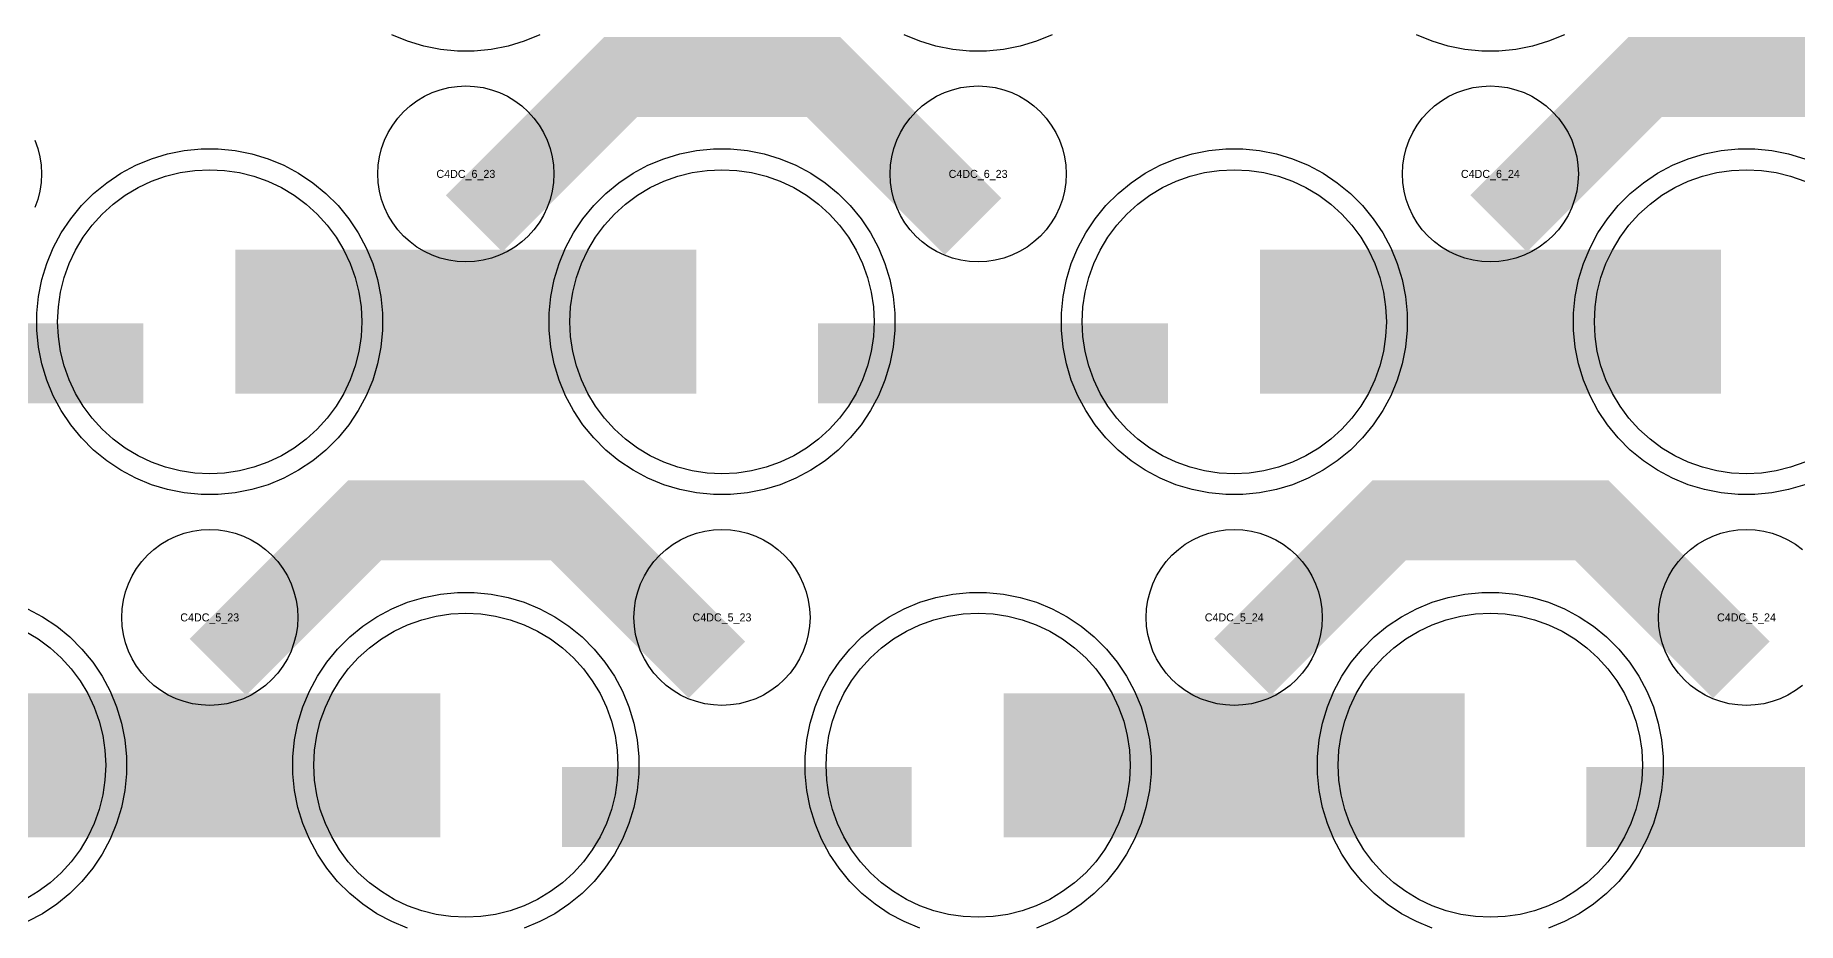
# Model space of a CAD drawing. Extents: x -11880 to 11880, y -14992 to 14992.
# Drawn here: x -4694 to -4144, y -14196 to -13919 of the extents above; entities that cross this region are included whole.
import ezdxf
from ezdxf.enums import TextEntityAlignment as Align

# ---------------------------------------------------------------- set-up
doc = ezdxf.new("R2010")
doc.units = 0
doc.header["$MEASUREMENT"] = 0
for name, color, linetype in [('GDS_775_DT_237', 138, 'CONTINUOUS'), ('RDL1_FS', 34, 'CONTINUOUS'), ('RDL_BS', 160, 'CONTINUOUS')]:
    doc.layers.add(name, color=color, linetype=linetype)

msp = doc.modelspace()

# ---------------------------------------------------------------- linework, layer by layer
at = {"layer": 'RDL1_FS', "color": 241, "true_color": 0xf7abae}
for points in [[(-4640, -14055.689), (-4644.657, -14055.46), (-4649.268, -14054.776), (-4653.791, -14053.644), (-4658.181, -14052.072), (-4662.395, -14050.08), (-4666.395, -14047.682), (-4670.14, -14044.904), (-4673.594, -14041.774), (-4676.724, -14038.32), (-4679.502, -14034.575), (-4681.9, -14030.575), (-4683.892, -14026.361), (-4685.464, -14021.971), (-4686.596, -14017.448), (-4687.28, -14012.837), (-4687.509, -14008.18), (-4687.28, -14003.523), (-4686.596, -13998.912), (-4685.464, -13994.389), (-4683.892, -13989.999), (-4681.9, -13985.785), (-4679.502, -13981.785), (-4676.724, -13978.04), (-4673.594, -13974.586), (-4670.14, -13971.456), (-4666.395, -13968.678), (-4662.395, -13966.28), (-4658.181, -13964.288), (-4653.791, -13962.716), (-4649.268, -13961.584), (-4644.657, -13960.9), (-4640, -13960.671), (-4635.343, -13960.9), (-4630.732, -13961.584), (-4626.209, -13962.716), (-4621.819, -13964.288), (-4617.605, -13966.28), (-4613.605, -13968.678), (-4609.86, -13971.456), (-4606.406, -13974.586), (-4603.276, -13978.04), (-4600.498, -13981.785), (-4598.1, -13985.785), (-4596.108, -13989.999), (-4594.536, -13994.389), (-4593.404, -13998.912), (-4592.72, -14003.523), (-4592.491, -14008.18), (-4592.72, -14012.837), (-4593.404, -14017.448), (-4594.536, -14021.971), (-4596.108, -14026.361), (-4598.1, -14030.575), (-4600.498, -14034.575), (-4603.276, -14038.32), (-4606.406, -14041.774), (-4609.86, -14044.904), (-4613.605, -14047.682), (-4617.605, -14050.08), (-4621.819, -14052.072), (-4626.209, -14053.644), (-4630.732, -14054.776), (-4635.343, -14055.46)], [(-4480, -14055.689), (-4484.657, -14055.46), (-4489.268, -14054.776), (-4493.791, -14053.644), (-4498.181, -14052.072), (-4502.395, -14050.08), (-4506.395, -14047.682), (-4510.14, -14044.904), (-4513.594, -14041.774), (-4516.724, -14038.32), (-4519.502, -14034.575), (-4521.9, -14030.575), (-4523.892, -14026.361), (-4525.464, -14021.971), (-4526.596, -14017.448), (-4527.28, -14012.837), (-4527.509, -14008.18), (-4527.28, -14003.523), (-4526.596, -13998.912), (-4525.464, -13994.389), (-4523.892, -13989.999), (-4521.9, -13985.785), (-4519.502, -13981.785), (-4516.724, -13978.04), (-4513.594, -13974.586), (-4510.14, -13971.456), (-4506.395, -13968.678), (-4502.395, -13966.28), (-4498.181, -13964.288), (-4493.791, -13962.716), (-4489.268, -13961.584), (-4484.657, -13960.9), (-4480, -13960.671), (-4475.343, -13960.9), (-4470.732, -13961.584), (-4466.209, -13962.716), (-4461.819, -13964.288), (-4457.605, -13966.28), (-4453.605, -13968.678), (-4449.86, -13971.456), (-4446.406, -13974.586), (-4443.276, -13978.04), (-4440.498, -13981.785), (-4438.1, -13985.785), (-4436.108, -13989.999), (-4434.536, -13994.389), (-4433.404, -13998.912), (-4432.72, -14003.523), (-4432.491, -14008.18), (-4432.72, -14012.837), (-4433.404, -14017.448), (-4434.536, -14021.971), (-4436.108, -14026.361), (-4438.1, -14030.575), (-4440.498, -14034.575), (-4443.276, -14038.32), (-4446.406, -14041.774), (-4449.86, -14044.904), (-4453.605, -14047.682), (-4457.605, -14050.08), (-4461.819, -14052.072), (-4466.209, -14053.644), (-4470.732, -14054.776), (-4475.343, -14055.46)], [(-4320, -14055.689), (-4324.657, -14055.46), (-4329.268, -14054.776), (-4333.791, -14053.644), (-4338.181, -14052.072), (-4342.395, -14050.08), (-4346.395, -14047.682), (-4350.14, -14044.904), (-4353.594, -14041.774), (-4356.724, -14038.32), (-4359.502, -14034.575), (-4361.9, -14030.575), (-4363.892, -14026.361), (-4365.464, -14021.971), (-4366.596, -14017.448), (-4367.28, -14012.837), (-4367.509, -14008.18), (-4367.28, -14003.523), (-4366.596, -13998.912), (-4365.464, -13994.389), (-4363.892, -13989.999), (-4361.9, -13985.785), (-4359.502, -13981.785), (-4356.724, -13978.04), (-4353.594, -13974.586), (-4350.14, -13971.456), (-4346.395, -13968.678), (-4342.395, -13966.28), (-4338.181, -13964.288), (-4333.791, -13962.716), (-4329.268, -13961.584), (-4324.657, -13960.9), (-4320, -13960.671), (-4315.343, -13960.9), (-4310.732, -13961.584), (-4306.209, -13962.716), (-4301.819, -13964.288), (-4297.605, -13966.28), (-4293.605, -13968.678), (-4289.86, -13971.456), (-4286.406, -13974.586), (-4283.276, -13978.04), (-4280.498, -13981.785), (-4278.1, -13985.785), (-4276.108, -13989.999), (-4274.536, -13994.389), (-4273.404, -13998.912), (-4272.72, -14003.523), (-4272.491, -14008.18), (-4272.72, -14012.837), (-4273.404, -14017.448), (-4274.536, -14021.971), (-4276.108, -14026.361), (-4278.1, -14030.575), (-4280.498, -14034.575), (-4283.276, -14038.32), (-4286.406, -14041.774), (-4289.86, -14044.904), (-4293.605, -14047.682), (-4297.605, -14050.08), (-4301.819, -14052.072), (-4306.209, -14053.644), (-4310.732, -14054.776), (-4315.343, -14055.46)], [(-4560, -14194.254), (-4564.657, -14194.025), (-4569.268, -14193.341), (-4573.791, -14192.209), (-4578.181, -14190.637), (-4582.395, -14188.645), (-4586.395, -14186.247), (-4590.14, -14183.469), (-4593.594, -14180.339), (-4596.724, -14176.885), (-4599.502, -14173.14), (-4601.9, -14169.14), (-4603.892, -14164.926), (-4605.464, -14160.536), (-4606.596, -14156.013), (-4607.28, -14151.402), (-4607.509, -14146.745), (-4607.28, -14142.088), (-4606.596, -14137.477), (-4605.464, -14132.954), (-4603.892, -14128.564), (-4601.9, -14124.35), (-4599.502, -14120.35), (-4596.724, -14116.605), (-4593.594, -14113.151), (-4590.14, -14110.021), (-4586.395, -14107.243), (-4582.395, -14104.845), (-4578.181, -14102.853), (-4573.791, -14101.281), (-4569.268, -14100.149), (-4564.657, -14099.465), (-4560, -14099.236), (-4555.343, -14099.465), (-4550.732, -14100.149), (-4546.209, -14101.281), (-4541.819, -14102.853), (-4537.605, -14104.845), (-4533.605, -14107.243), (-4529.86, -14110.021), (-4526.406, -14113.151), (-4523.276, -14116.605), (-4520.498, -14120.35), (-4518.1, -14124.35), (-4516.108, -14128.564), (-4514.536, -14132.954), (-4513.404, -14137.477), (-4512.72, -14142.088), (-4512.491, -14146.745), (-4512.72, -14151.402), (-4513.404, -14156.013), (-4514.536, -14160.536), (-4516.108, -14164.926), (-4518.1, -14169.14), (-4520.498, -14173.14), (-4523.276, -14176.885), (-4526.406, -14180.339), (-4529.86, -14183.469), (-4533.605, -14186.247), (-4537.605, -14188.645), (-4541.819, -14190.637), (-4546.209, -14192.209), (-4550.732, -14193.341), (-4555.343, -14194.025)], [(-4400, -14194.254), (-4404.657, -14194.025), (-4409.268, -14193.341), (-4413.791, -14192.209), (-4418.181, -14190.637), (-4422.395, -14188.645), (-4426.395, -14186.247), (-4430.14, -14183.469), (-4433.594, -14180.339), (-4436.724, -14176.885), (-4439.502, -14173.14), (-4441.9, -14169.14), (-4443.892, -14164.926), (-4445.464, -14160.536), (-4446.596, -14156.013), (-4447.28, -14151.402), (-4447.509, -14146.745), (-4447.28, -14142.088), (-4446.596, -14137.477), (-4445.464, -14132.954), (-4443.892, -14128.564), (-4441.9, -14124.35), (-4439.502, -14120.35), (-4436.724, -14116.605), (-4433.594, -14113.151), (-4430.14, -14110.021), (-4426.395, -14107.243), (-4422.395, -14104.845), (-4418.181, -14102.853), (-4413.791, -14101.281), (-4409.268, -14100.149), (-4404.657, -14099.465), (-4400, -14099.236), (-4395.343, -14099.465), (-4390.732, -14100.149), (-4386.209, -14101.281), (-4381.819, -14102.853), (-4377.605, -14104.845), (-4373.605, -14107.243), (-4369.86, -14110.021), (-4366.406, -14113.151), (-4363.276, -14116.605), (-4360.498, -14120.35), (-4358.1, -14124.35), (-4356.108, -14128.564), (-4354.536, -14132.954), (-4353.404, -14137.477), (-4352.72, -14142.088), (-4352.491, -14146.745), (-4352.72, -14151.402), (-4353.404, -14156.013), (-4354.536, -14160.536), (-4356.108, -14164.926), (-4358.1, -14169.14), (-4360.498, -14173.14), (-4363.276, -14176.885), (-4366.406, -14180.339), (-4369.86, -14183.469), (-4373.605, -14186.247), (-4377.605, -14188.645), (-4381.819, -14190.637), (-4386.209, -14192.209), (-4390.732, -14193.341), (-4395.343, -14194.025)], [(-4240, -14194.254), (-4244.657, -14194.025), (-4249.268, -14193.341), (-4253.791, -14192.209), (-4258.181, -14190.637), (-4262.395, -14188.645), (-4266.395, -14186.247), (-4270.14, -14183.469), (-4273.594, -14180.339), (-4276.724, -14176.885), (-4279.502, -14173.14), (-4281.9, -14169.14), (-4283.892, -14164.926), (-4285.464, -14160.536), (-4286.596, -14156.013), (-4287.28, -14151.402), (-4287.509, -14146.745), (-4287.28, -14142.088), (-4286.596, -14137.477), (-4285.464, -14132.954), (-4283.892, -14128.564), (-4281.9, -14124.35), (-4279.502, -14120.35), (-4276.724, -14116.605), (-4273.594, -14113.151), (-4270.14, -14110.021), (-4266.395, -14107.243), (-4262.395, -14104.845), (-4258.181, -14102.853), (-4253.791, -14101.281), (-4249.268, -14100.149), (-4244.657, -14099.465), (-4240, -14099.236), (-4235.343, -14099.465), (-4230.732, -14100.149), (-4226.209, -14101.281), (-4221.819, -14102.853), (-4217.605, -14104.845), (-4213.605, -14107.243), (-4209.86, -14110.021), (-4206.406, -14113.151), (-4203.276, -14116.605), (-4200.498, -14120.35), (-4198.1, -14124.35), (-4196.108, -14128.564), (-4194.536, -14132.954), (-4193.404, -14137.477), (-4192.72, -14142.088), (-4192.491, -14146.745), (-4192.72, -14151.402), (-4193.404, -14156.013), (-4194.536, -14160.536), (-4196.108, -14164.926), (-4198.1, -14169.14), (-4200.498, -14173.14), (-4203.276, -14176.885), (-4206.406, -14180.339), (-4209.86, -14183.469), (-4213.605, -14186.247), (-4217.605, -14188.645), (-4221.819, -14190.637), (-4226.209, -14192.209), (-4230.732, -14193.341), (-4235.343, -14194.025)]]:
    msp.add_lwpolyline(points, close=True, dxfattribs=at)
for points in [[(-4141.819, -14052.072), (-4146.209, -14053.644), (-4150.732, -14054.776), (-4155.343, -14055.46), (-4160, -14055.689), (-4164.657, -14055.46), (-4169.268, -14054.776), (-4173.791, -14053.644), (-4178.181, -14052.072), (-4182.395, -14050.08), (-4186.395, -14047.682), (-4190.14, -14044.904), (-4193.594, -14041.774), (-4196.724, -14038.32), (-4199.502, -14034.575), (-4201.9, -14030.575), (-4203.892, -14026.361), (-4205.464, -14021.971), (-4206.596, -14017.448), (-4207.28, -14012.837), (-4207.509, -14008.18), (-4207.28, -14003.523), (-4206.596, -13998.912), (-4205.464, -13994.389), (-4203.892, -13989.999), (-4201.9, -13985.785), (-4199.502, -13981.785), (-4196.724, -13978.04), (-4193.594, -13974.586), (-4190.14, -13971.456), (-4186.395, -13968.678), (-4182.395, -13966.28), (-4178.181, -13964.288), (-4173.791, -13962.716), (-4169.268, -13961.584), (-4164.657, -13960.9), (-4160, -13960.671), (-4155.343, -13960.9), (-4150.732, -13961.584), (-4146.209, -13962.716), (-4141.819, -13964.288)], [(-4697.605, -14104.845), (-4693.605, -14107.243), (-4689.86, -14110.021), (-4686.406, -14113.151), (-4683.276, -14116.605), (-4680.498, -14120.35), (-4678.1, -14124.35), (-4676.108, -14128.564), (-4674.536, -14132.954), (-4673.404, -14137.477), (-4672.72, -14142.088), (-4672.491, -14146.745), (-4672.72, -14151.402), (-4673.404, -14156.013), (-4674.536, -14160.536), (-4676.108, -14164.926), (-4678.1, -14169.14), (-4680.498, -14173.14), (-4683.276, -14176.885), (-4686.406, -14180.339), (-4689.86, -14183.469), (-4693.605, -14186.247), (-4697.605, -14188.645)]]:
    msp.add_lwpolyline(points, dxfattribs=at)
for points in [[(-4631.998, -14008.18, 45, 45, 0), (-4559.998, -14008.18, 45, 45, 0)], [(-4559.998, -14008.18, 45, 45, 0), (-4487.998, -14008.18, 45, 45, 0)], [(-4311.998, -14008.18, 45, 45, 0), (-4239.998, -14008.18, 45, 45, 0)], [(-4239.998, -14008.18, 45, 45, 0), (-4167.998, -14008.18, 45, 45, 0)], [(-4711.998, -14146.745, 45, 45, 0), (-4639.998, -14146.745, 45, 45, 0)], [(-4639.998, -14146.745, 45, 45, 0), (-4567.998, -14146.745, 45, 45, 0)], [(-4391.998, -14146.745, 45, 45, 0), (-4319.998, -14146.745, 45, 45, 0)], [(-4319.998, -14146.745, 45, 45, 0), (-4247.998, -14146.745, 45, 45, 0)]]:
    msp.add_lwpolyline(points, format="xyseb", dxfattribs=at)
at = {"layer": 'RDL_BS', "color": 241, "true_color": 0xf7abae}
for points in [[(-4536.885, -13918.49), (-4541.795, -13920.521), (-4546.835, -13922.052), (-4552.062, -13923.098), (-4557.356, -13923.615), (-4562.644, -13923.615), (-4567.938, -13923.098), (-4573.165, -13922.052), (-4578.205, -13920.521), (-4583.115, -13918.49)], [(-4376.885, -13918.49), (-4381.795, -13920.521), (-4386.835, -13922.052), (-4392.062, -13923.098), (-4397.356, -13923.615), (-4402.644, -13923.615), (-4407.938, -13923.098), (-4413.165, -13922.052), (-4418.205, -13920.521), (-4423.115, -13918.49)], [(-4216.885, -13918.49), (-4221.795, -13920.521), (-4226.835, -13922.052), (-4232.062, -13923.098), (-4237.356, -13923.615), (-4242.644, -13923.615), (-4247.938, -13923.098), (-4253.165, -13922.052), (-4258.205, -13920.521), (-4263.115, -13918.49)], [(-4141.795, -14059.086), (-4146.835, -14060.617), (-4152.062, -14061.663), (-4157.356, -14062.18), (-4162.644, -14062.18), (-4167.938, -14061.663), (-4173.165, -14060.617), (-4178.205, -14059.086), (-4183.115, -14057.055), (-4187.777, -14054.563), (-4192.191, -14051.616), (-4196.292, -14048.254), (-4200.074, -14044.472), (-4203.436, -14040.371), (-4206.383, -14035.957), (-4208.875, -14031.295), (-4210.906, -14026.385), (-4212.437, -14021.345), (-4213.483, -14016.118), (-4214, -14010.824), (-4214, -14005.536), (-4213.483, -14000.242), (-4212.437, -13995.015), (-4210.906, -13989.975), (-4208.875, -13985.065), (-4206.383, -13980.403), (-4203.436, -13975.989), (-4200.074, -13971.888), (-4196.292, -13968.106), (-4192.191, -13964.744), (-4187.777, -13961.797), (-4183.115, -13959.305), (-4178.205, -13957.274), (-4173.165, -13955.743), (-4167.938, -13954.697), (-4162.644, -13954.18), (-4157.356, -13954.18), (-4152.062, -13954.697), (-4146.835, -13955.743), (-4141.795, -13957.274)], [(-4578.205, -14197.651), (-4583.115, -14195.62), (-4587.777, -14193.128), (-4592.191, -14190.181), (-4596.292, -14186.819), (-4600.074, -14183.037), (-4603.436, -14178.936), (-4606.383, -14174.522), (-4608.875, -14169.86), (-4610.906, -14164.95), (-4612.437, -14159.91), (-4613.483, -14154.683), (-4614, -14149.389), (-4614, -14144.101), (-4613.483, -14138.807), (-4612.437, -14133.58), (-4610.906, -14128.54), (-4608.875, -14123.63), (-4606.383, -14118.968), (-4603.436, -14114.554), (-4600.074, -14110.453), (-4596.292, -14106.671), (-4592.191, -14103.309), (-4587.777, -14100.362), (-4583.115, -14097.87), (-4578.205, -14095.839), (-4573.165, -14094.308), (-4567.938, -14093.262), (-4562.644, -14092.745), (-4557.356, -14092.745), (-4552.062, -14093.262), (-4546.835, -14094.308), (-4541.795, -14095.839), (-4536.885, -14097.87), (-4532.223, -14100.362), (-4527.809, -14103.309), (-4523.708, -14106.671), (-4519.926, -14110.453), (-4516.564, -14114.554), (-4513.617, -14118.968), (-4511.125, -14123.63), (-4509.094, -14128.54), (-4507.563, -14133.58), (-4506.517, -14138.807), (-4506, -14144.101), (-4506, -14149.389), (-4506.517, -14154.683), (-4507.563, -14159.91), (-4509.094, -14164.95), (-4511.125, -14169.86), (-4513.617, -14174.522), (-4516.564, -14178.936), (-4519.926, -14183.037), (-4523.708, -14186.819), (-4527.809, -14190.181), (-4532.223, -14193.128), (-4536.885, -14195.62), (-4541.795, -14197.651)], [(-4418.205, -14197.651), (-4423.115, -14195.62), (-4427.777, -14193.128), (-4432.191, -14190.181), (-4436.292, -14186.819), (-4440.074, -14183.037), (-4443.436, -14178.936), (-4446.383, -14174.522), (-4448.875, -14169.86), (-4450.906, -14164.95), (-4452.437, -14159.91), (-4453.483, -14154.683), (-4454, -14149.389), (-4454, -14144.101), (-4453.483, -14138.807), (-4452.437, -14133.58), (-4450.906, -14128.54), (-4448.875, -14123.63), (-4446.383, -14118.968), (-4443.436, -14114.554), (-4440.074, -14110.453), (-4436.292, -14106.671), (-4432.191, -14103.309), (-4427.777, -14100.362), (-4423.115, -14097.87), (-4418.205, -14095.839), (-4413.165, -14094.308), (-4407.938, -14093.262), (-4402.644, -14092.745), (-4397.356, -14092.745), (-4392.062, -14093.262), (-4386.835, -14094.308), (-4381.795, -14095.839), (-4376.885, -14097.87), (-4372.223, -14100.362), (-4367.809, -14103.309), (-4363.708, -14106.671), (-4359.926, -14110.453), (-4356.564, -14114.554), (-4353.617, -14118.968), (-4351.125, -14123.63), (-4349.094, -14128.54), (-4347.563, -14133.58), (-4346.517, -14138.807), (-4346, -14144.101), (-4346, -14149.389), (-4346.517, -14154.683), (-4347.563, -14159.91), (-4349.094, -14164.95), (-4351.125, -14169.86), (-4353.617, -14174.522), (-4356.564, -14178.936), (-4359.926, -14183.037), (-4363.708, -14186.819), (-4367.809, -14190.181), (-4372.223, -14193.128), (-4376.885, -14195.62), (-4381.795, -14197.651)], [(-4258.205, -14197.651), (-4263.115, -14195.62), (-4267.777, -14193.128), (-4272.191, -14190.181), (-4276.292, -14186.819), (-4280.074, -14183.037), (-4283.436, -14178.936), (-4286.383, -14174.522), (-4288.875, -14169.86), (-4290.906, -14164.95), (-4292.437, -14159.91), (-4293.483, -14154.683), (-4294, -14149.389), (-4294, -14144.101), (-4293.483, -14138.807), (-4292.437, -14133.58), (-4290.906, -14128.54), (-4288.875, -14123.63), (-4286.383, -14118.968), (-4283.436, -14114.554), (-4280.074, -14110.453), (-4276.292, -14106.671), (-4272.191, -14103.309), (-4267.777, -14100.362), (-4263.115, -14097.87), (-4258.205, -14095.839), (-4253.165, -14094.308), (-4247.938, -14093.262), (-4242.644, -14092.745), (-4237.356, -14092.745), (-4232.062, -14093.262), (-4226.835, -14094.308), (-4221.795, -14095.839), (-4216.885, -14097.87), (-4212.223, -14100.362), (-4207.809, -14103.309), (-4203.708, -14106.671), (-4199.926, -14110.453), (-4196.564, -14114.554), (-4193.617, -14118.968), (-4191.125, -14123.63), (-4189.094, -14128.54), (-4187.563, -14133.58), (-4186.517, -14138.807), (-4186, -14144.101), (-4186, -14149.389), (-4186.517, -14154.683), (-4187.563, -14159.91), (-4189.094, -14164.95), (-4191.125, -14169.86), (-4193.617, -14174.522), (-4196.564, -14178.936), (-4199.926, -14183.037), (-4203.708, -14186.819), (-4207.809, -14190.181), (-4212.223, -14193.128), (-4216.885, -14195.62), (-4221.795, -14197.651)], [(-4696.885, -14097.87), (-4692.223, -14100.362), (-4687.809, -14103.309), (-4683.708, -14106.671), (-4679.926, -14110.453), (-4676.564, -14114.554), (-4673.617, -14118.968), (-4671.125, -14123.63), (-4669.094, -14128.54), (-4667.563, -14133.58), (-4666.517, -14138.807), (-4666, -14144.101), (-4666, -14149.389), (-4666.517, -14154.683), (-4667.563, -14159.91), (-4669.094, -14164.95), (-4671.125, -14169.86), (-4673.617, -14174.522), (-4676.564, -14178.936), (-4679.926, -14183.037), (-4683.708, -14186.819), (-4687.809, -14190.181), (-4692.223, -14193.128), (-4696.885, -14195.62)]]:
    msp.add_lwpolyline(points, dxfattribs=at)
at = {"layer": 'RDL_BS'}
for points in [[(-4557.438, -13977.494, 25, 25, 0), (-4511.623, -13931.679, 25, 25, 0), (-4478.07, -13931.679, 25, 25, 0)], [(-4401.599, -13978.393, 25, 25, 0), (-4448.313, -13931.679, 25, 25, 0), (-4478.071, -13931.679, 25, 25, 0)], [(-4237.438, -13977.494, 25, 25, 0), (-4191.623, -13931.679, 25, 25, 0), (-4158.07, -13931.679, 25, 25, 0)], [(-4081.599, -13978.393, 25, 25, 0), (-4128.313, -13931.679, 25, 25, 0), (-4158.071, -13931.679, 25, 25, 0)], [(-4637.438, -14116.059, 25, 25, 0), (-4591.623, -14070.244, 25, 25, 0), (-4558.07, -14070.244, 25, 25, 0)], [(-4481.599, -14116.958, 25, 25, 0), (-4528.313, -14070.244, 25, 25, 0), (-4558.071, -14070.244, 25, 25, 0)], [(-4317.438, -14116.059, 25, 25, 0), (-4271.623, -14070.244, 25, 25, 0), (-4238.07, -14070.244, 25, 25, 0)], [(-4161.599, -14116.958, 25, 25, 0), (-4208.313, -14070.244, 25, 25, 0), (-4238.071, -14070.244, 25, 25, 0)]]:
    msp.add_lwpolyline(points, format="xyseb", dxfattribs=at)
for points in [[(-4560, -13989.486), (-4562.693, -13989.354), (-4565.365, -13988.958), (-4567.984, -13988.301), (-4570.519, -13987.394), (-4572.956, -13986.242), (-4575.28, -13984.849), (-4577.443, -13983.246), (-4579.442, -13981.434), (-4581.254, -13979.435), (-4582.857, -13977.272), (-4584.25, -13974.948), (-4585.402, -13972.511), (-4586.309, -13969.976), (-4586.966, -13967.357), (-4587.362, -13964.685), (-4587.494, -13961.992), (-4587.362, -13959.299), (-4586.966, -13956.627), (-4586.309, -13954.008), (-4585.402, -13951.473), (-4584.25, -13949.036), (-4582.857, -13946.712), (-4581.254, -13944.549), (-4579.442, -13942.55), (-4577.443, -13940.738), (-4575.28, -13939.135), (-4572.956, -13937.742), (-4570.519, -13936.59), (-4567.984, -13935.683), (-4565.365, -13935.026), (-4562.693, -13934.63), (-4560, -13934.498), (-4557.307, -13934.63), (-4554.635, -13935.026), (-4552.016, -13935.683), (-4549.481, -13936.59), (-4547.044, -13937.742), (-4544.72, -13939.135), (-4542.557, -13940.738), (-4540.558, -13942.55), (-4538.746, -13944.549), (-4537.143, -13946.712), (-4535.75, -13949.036), (-4534.598, -13951.473), (-4533.691, -13954.008), (-4533.034, -13956.627), (-4532.638, -13959.299), (-4532.506, -13961.992), (-4532.638, -13964.685), (-4533.034, -13967.357), (-4533.691, -13969.976), (-4534.598, -13972.511), (-4535.75, -13974.948), (-4537.143, -13977.272), (-4538.746, -13979.435), (-4540.558, -13981.434), (-4542.557, -13983.246), (-4544.72, -13984.849), (-4547.044, -13986.242), (-4549.481, -13987.394), (-4552.016, -13988.301), (-4554.635, -13988.958), (-4557.307, -13989.354)], [(-4400, -13989.486), (-4402.693, -13989.354), (-4405.365, -13988.958), (-4407.984, -13988.301), (-4410.519, -13987.394), (-4412.956, -13986.242), (-4415.28, -13984.849), (-4417.443, -13983.246), (-4419.442, -13981.434), (-4421.254, -13979.435), (-4422.857, -13977.272), (-4424.25, -13974.948), (-4425.402, -13972.511), (-4426.309, -13969.976), (-4426.966, -13967.357), (-4427.362, -13964.685), (-4427.494, -13961.992), (-4427.362, -13959.299), (-4426.966, -13956.627), (-4426.309, -13954.008), (-4425.402, -13951.473), (-4424.25, -13949.036), (-4422.857, -13946.712), (-4421.254, -13944.549), (-4419.442, -13942.55), (-4417.443, -13940.738), (-4415.28, -13939.135), (-4412.956, -13937.742), (-4410.519, -13936.59), (-4407.984, -13935.683), (-4405.365, -13935.026), (-4402.693, -13934.63), (-4400, -13934.498), (-4397.307, -13934.63), (-4394.635, -13935.026), (-4392.016, -13935.683), (-4389.481, -13936.59), (-4387.044, -13937.742), (-4384.72, -13939.135), (-4382.557, -13940.738), (-4380.558, -13942.55), (-4378.746, -13944.549), (-4377.143, -13946.712), (-4375.75, -13949.036), (-4374.598, -13951.473), (-4373.691, -13954.008), (-4373.034, -13956.627), (-4372.638, -13959.299), (-4372.506, -13961.992), (-4372.638, -13964.685), (-4373.034, -13967.357), (-4373.691, -13969.976), (-4374.598, -13972.511), (-4375.75, -13974.948), (-4377.143, -13977.272), (-4378.746, -13979.435), (-4380.558, -13981.434), (-4382.557, -13983.246), (-4384.72, -13984.849), (-4387.044, -13986.242), (-4389.481, -13987.394), (-4392.016, -13988.301), (-4394.635, -13988.958), (-4397.307, -13989.354)], [(-4240, -13989.486), (-4242.693, -13989.354), (-4245.365, -13988.958), (-4247.984, -13988.301), (-4250.519, -13987.394), (-4252.956, -13986.242), (-4255.28, -13984.849), (-4257.443, -13983.246), (-4259.442, -13981.434), (-4261.254, -13979.435), (-4262.857, -13977.272), (-4264.25, -13974.948), (-4265.402, -13972.511), (-4266.309, -13969.976), (-4266.966, -13967.357), (-4267.362, -13964.685), (-4267.494, -13961.992), (-4267.362, -13959.299), (-4266.966, -13956.627), (-4266.309, -13954.008), (-4265.402, -13951.473), (-4264.25, -13949.036), (-4262.857, -13946.712), (-4261.254, -13944.549), (-4259.442, -13942.55), (-4257.443, -13940.738), (-4255.28, -13939.135), (-4252.956, -13937.742), (-4250.519, -13936.59), (-4247.984, -13935.683), (-4245.365, -13935.026), (-4242.693, -13934.63), (-4240, -13934.498), (-4237.307, -13934.63), (-4234.635, -13935.026), (-4232.016, -13935.683), (-4229.481, -13936.59), (-4227.044, -13937.742), (-4224.72, -13939.135), (-4222.557, -13940.738), (-4220.558, -13942.55), (-4218.746, -13944.549), (-4217.143, -13946.712), (-4215.75, -13949.036), (-4214.598, -13951.473), (-4213.691, -13954.008), (-4213.034, -13956.627), (-4212.638, -13959.299), (-4212.506, -13961.992), (-4212.638, -13964.685), (-4213.034, -13967.357), (-4213.691, -13969.976), (-4214.598, -13972.511), (-4215.75, -13974.948), (-4217.143, -13977.272), (-4218.746, -13979.435), (-4220.558, -13981.434), (-4222.557, -13983.246), (-4224.72, -13984.849), (-4227.044, -13986.242), (-4229.481, -13987.394), (-4232.016, -13988.301), (-4234.635, -13988.958), (-4237.307, -13989.354)], [(-4640, -14128.051), (-4642.693, -14127.919), (-4645.365, -14127.523), (-4647.984, -14126.866), (-4650.519, -14125.959), (-4652.956, -14124.807), (-4655.28, -14123.414), (-4657.443, -14121.811), (-4659.442, -14119.999), (-4661.254, -14118), (-4662.857, -14115.837), (-4664.25, -14113.513), (-4665.402, -14111.076), (-4666.309, -14108.541), (-4666.966, -14105.922), (-4667.362, -14103.25), (-4667.494, -14100.557), (-4667.362, -14097.864), (-4666.966, -14095.192), (-4666.309, -14092.573), (-4665.402, -14090.038), (-4664.25, -14087.601), (-4662.857, -14085.277), (-4661.254, -14083.114), (-4659.442, -14081.115), (-4657.443, -14079.303), (-4655.28, -14077.7), (-4652.956, -14076.307), (-4650.519, -14075.155), (-4647.984, -14074.248), (-4645.365, -14073.591), (-4642.693, -14073.195), (-4640, -14073.063), (-4637.307, -14073.195), (-4634.635, -14073.591), (-4632.016, -14074.248), (-4629.481, -14075.155), (-4627.044, -14076.307), (-4624.72, -14077.7), (-4622.557, -14079.303), (-4620.558, -14081.115), (-4618.746, -14083.114), (-4617.143, -14085.277), (-4615.75, -14087.601), (-4614.598, -14090.038), (-4613.691, -14092.573), (-4613.034, -14095.192), (-4612.638, -14097.864), (-4612.506, -14100.557), (-4612.638, -14103.25), (-4613.034, -14105.922), (-4613.691, -14108.541), (-4614.598, -14111.076), (-4615.75, -14113.513), (-4617.143, -14115.837), (-4618.746, -14118), (-4620.558, -14119.999), (-4622.557, -14121.811), (-4624.72, -14123.414), (-4627.044, -14124.807), (-4629.481, -14125.959), (-4632.016, -14126.866), (-4634.635, -14127.523), (-4637.307, -14127.919)], [(-4480, -14128.051), (-4482.693, -14127.919), (-4485.365, -14127.523), (-4487.984, -14126.866), (-4490.519, -14125.959), (-4492.956, -14124.807), (-4495.28, -14123.414), (-4497.443, -14121.811), (-4499.442, -14119.999), (-4501.254, -14118), (-4502.857, -14115.837), (-4504.25, -14113.513), (-4505.402, -14111.076), (-4506.309, -14108.541), (-4506.966, -14105.922), (-4507.362, -14103.25), (-4507.494, -14100.557), (-4507.362, -14097.864), (-4506.966, -14095.192), (-4506.309, -14092.573), (-4505.402, -14090.038), (-4504.25, -14087.601), (-4502.857, -14085.277), (-4501.254, -14083.114), (-4499.442, -14081.115), (-4497.443, -14079.303), (-4495.28, -14077.7), (-4492.956, -14076.307), (-4490.519, -14075.155), (-4487.984, -14074.248), (-4485.365, -14073.591), (-4482.693, -14073.195), (-4480, -14073.063), (-4477.307, -14073.195), (-4474.635, -14073.591), (-4472.016, -14074.248), (-4469.481, -14075.155), (-4467.044, -14076.307), (-4464.72, -14077.7), (-4462.557, -14079.303), (-4460.558, -14081.115), (-4458.746, -14083.114), (-4457.143, -14085.277), (-4455.75, -14087.601), (-4454.598, -14090.038), (-4453.691, -14092.573), (-4453.034, -14095.192), (-4452.638, -14097.864), (-4452.506, -14100.557), (-4452.638, -14103.25), (-4453.034, -14105.922), (-4453.691, -14108.541), (-4454.598, -14111.076), (-4455.75, -14113.513), (-4457.143, -14115.837), (-4458.746, -14118), (-4460.558, -14119.999), (-4462.557, -14121.811), (-4464.72, -14123.414), (-4467.044, -14124.807), (-4469.481, -14125.959), (-4472.016, -14126.866), (-4474.635, -14127.523), (-4477.307, -14127.919)], [(-4320, -14128.051), (-4322.693, -14127.919), (-4325.365, -14127.523), (-4327.984, -14126.866), (-4330.519, -14125.959), (-4332.956, -14124.807), (-4335.28, -14123.414), (-4337.443, -14121.811), (-4339.442, -14119.999), (-4341.254, -14118), (-4342.857, -14115.837), (-4344.25, -14113.513), (-4345.402, -14111.076), (-4346.309, -14108.541), (-4346.966, -14105.922), (-4347.362, -14103.25), (-4347.494, -14100.557), (-4347.362, -14097.864), (-4346.966, -14095.192), (-4346.309, -14092.573), (-4345.402, -14090.038), (-4344.25, -14087.601), (-4342.857, -14085.277), (-4341.254, -14083.114), (-4339.442, -14081.115), (-4337.443, -14079.303), (-4335.28, -14077.7), (-4332.956, -14076.307), (-4330.519, -14075.155), (-4327.984, -14074.248), (-4325.365, -14073.591), (-4322.693, -14073.195), (-4320, -14073.063), (-4317.307, -14073.195), (-4314.635, -14073.591), (-4312.016, -14074.248), (-4309.481, -14075.155), (-4307.044, -14076.307), (-4304.72, -14077.7), (-4302.557, -14079.303), (-4300.558, -14081.115), (-4298.746, -14083.114), (-4297.143, -14085.277), (-4295.75, -14087.601), (-4294.598, -14090.038), (-4293.691, -14092.573), (-4293.034, -14095.192), (-4292.638, -14097.864), (-4292.506, -14100.557), (-4292.638, -14103.25), (-4293.034, -14105.922), (-4293.691, -14108.541), (-4294.598, -14111.076), (-4295.75, -14113.513), (-4297.143, -14115.837), (-4298.746, -14118), (-4300.558, -14119.999), (-4302.557, -14121.811), (-4304.72, -14123.414), (-4307.044, -14124.807), (-4309.481, -14125.959), (-4312.016, -14126.866), (-4314.635, -14127.523), (-4317.307, -14127.919)]]:
    msp.add_lwpolyline(points, close=True, dxfattribs=at)
for points in [[(-4694.598, -13951.473), (-4693.691, -13954.008), (-4693.034, -13956.627), (-4692.638, -13959.299), (-4692.506, -13961.992), (-4692.638, -13964.685), (-4693.034, -13967.357), (-4693.691, -13969.976), (-4694.598, -13972.511)], [(-4142.557, -14121.811), (-4144.72, -14123.414), (-4147.044, -14124.807), (-4149.481, -14125.959), (-4152.016, -14126.866), (-4154.635, -14127.523), (-4157.307, -14127.919), (-4160, -14128.051), (-4162.693, -14127.919), (-4165.365, -14127.523), (-4167.984, -14126.866), (-4170.519, -14125.959), (-4172.956, -14124.807), (-4175.28, -14123.414), (-4177.443, -14121.811), (-4179.442, -14119.999), (-4181.254, -14118), (-4182.857, -14115.837), (-4184.25, -14113.513), (-4185.402, -14111.076), (-4186.309, -14108.541), (-4186.966, -14105.922), (-4187.362, -14103.25), (-4187.494, -14100.557), (-4187.362, -14097.864), (-4186.966, -14095.192), (-4186.309, -14092.573), (-4185.402, -14090.038), (-4184.25, -14087.601), (-4182.857, -14085.277), (-4181.254, -14083.114), (-4179.442, -14081.115), (-4177.443, -14079.303), (-4175.28, -14077.7), (-4172.956, -14076.307), (-4170.519, -14075.155), (-4167.984, -14074.248), (-4165.365, -14073.591), (-4162.693, -14073.195), (-4160, -14073.063), (-4157.307, -14073.195), (-4154.635, -14073.591), (-4152.016, -14074.248), (-4149.481, -14075.155), (-4147.044, -14076.307), (-4144.72, -14077.7), (-4142.557, -14079.303)]]:
    msp.add_lwpolyline(points, dxfattribs=at)
at = {"layer": 'RDL_BS', "color": 241, "true_color": 0xf7abae}
for points in [[(-4642.644, -14062.18), (-4647.938, -14061.663), (-4653.165, -14060.617), (-4658.205, -14059.086), (-4663.115, -14057.055), (-4667.777, -14054.563), (-4672.191, -14051.616), (-4676.292, -14048.254), (-4680.074, -14044.472), (-4683.436, -14040.371), (-4686.383, -14035.957), (-4688.875, -14031.295), (-4690.906, -14026.385), (-4692.437, -14021.345), (-4693.483, -14016.118), (-4694, -14010.824), (-4694, -14005.536), (-4693.483, -14000.242), (-4692.437, -13995.015), (-4690.906, -13989.975), (-4688.875, -13985.065), (-4686.383, -13980.403), (-4683.436, -13975.989), (-4680.074, -13971.888), (-4676.292, -13968.106), (-4672.191, -13964.744), (-4667.777, -13961.797), (-4663.115, -13959.305), (-4658.205, -13957.274), (-4653.165, -13955.743), (-4647.938, -13954.697), (-4642.644, -13954.18), (-4637.356, -13954.18), (-4632.062, -13954.697), (-4626.835, -13955.743), (-4621.795, -13957.274), (-4616.885, -13959.305), (-4612.223, -13961.797), (-4607.809, -13964.744), (-4603.708, -13968.106), (-4599.926, -13971.888), (-4596.564, -13975.989), (-4593.617, -13980.403), (-4591.125, -13985.065), (-4589.094, -13989.975), (-4587.563, -13995.015), (-4586.517, -14000.242), (-4586, -14005.536), (-4586, -14010.824), (-4586.517, -14016.118), (-4587.563, -14021.345), (-4589.094, -14026.385), (-4591.125, -14031.295), (-4593.617, -14035.957), (-4596.564, -14040.371), (-4599.926, -14044.472), (-4603.708, -14048.254), (-4607.809, -14051.616), (-4612.223, -14054.563), (-4616.885, -14057.055), (-4621.795, -14059.086), (-4626.835, -14060.617), (-4632.062, -14061.663), (-4637.356, -14062.18)], [(-4482.644, -14062.18), (-4487.938, -14061.663), (-4493.165, -14060.617), (-4498.205, -14059.086), (-4503.115, -14057.055), (-4507.777, -14054.563), (-4512.191, -14051.616), (-4516.292, -14048.254), (-4520.074, -14044.472), (-4523.436, -14040.371), (-4526.383, -14035.957), (-4528.875, -14031.295), (-4530.906, -14026.385), (-4532.437, -14021.345), (-4533.483, -14016.118), (-4534, -14010.824), (-4534, -14005.536), (-4533.483, -14000.242), (-4532.437, -13995.015), (-4530.906, -13989.975), (-4528.875, -13985.065), (-4526.383, -13980.403), (-4523.436, -13975.989), (-4520.074, -13971.888), (-4516.292, -13968.106), (-4512.191, -13964.744), (-4507.777, -13961.797), (-4503.115, -13959.305), (-4498.205, -13957.274), (-4493.165, -13955.743), (-4487.938, -13954.697), (-4482.644, -13954.18), (-4477.356, -13954.18), (-4472.062, -13954.697), (-4466.835, -13955.743), (-4461.795, -13957.274), (-4456.885, -13959.305), (-4452.223, -13961.797), (-4447.809, -13964.744), (-4443.708, -13968.106), (-4439.926, -13971.888), (-4436.564, -13975.989), (-4433.617, -13980.403), (-4431.125, -13985.065), (-4429.094, -13989.975), (-4427.563, -13995.015), (-4426.517, -14000.242), (-4426, -14005.536), (-4426, -14010.824), (-4426.517, -14016.118), (-4427.563, -14021.345), (-4429.094, -14026.385), (-4431.125, -14031.295), (-4433.617, -14035.957), (-4436.564, -14040.371), (-4439.926, -14044.472), (-4443.708, -14048.254), (-4447.809, -14051.616), (-4452.223, -14054.563), (-4456.885, -14057.055), (-4461.795, -14059.086), (-4466.835, -14060.617), (-4472.062, -14061.663), (-4477.356, -14062.18)], [(-4322.644, -14062.18), (-4327.938, -14061.663), (-4333.165, -14060.617), (-4338.205, -14059.086), (-4343.115, -14057.055), (-4347.777, -14054.563), (-4352.191, -14051.616), (-4356.292, -14048.254), (-4360.074, -14044.472), (-4363.436, -14040.371), (-4366.383, -14035.957), (-4368.875, -14031.295), (-4370.906, -14026.385), (-4372.437, -14021.345), (-4373.483, -14016.118), (-4374, -14010.824), (-4374, -14005.536), (-4373.483, -14000.242), (-4372.437, -13995.015), (-4370.906, -13989.975), (-4368.875, -13985.065), (-4366.383, -13980.403), (-4363.436, -13975.989), (-4360.074, -13971.888), (-4356.292, -13968.106), (-4352.191, -13964.744), (-4347.777, -13961.797), (-4343.115, -13959.305), (-4338.205, -13957.274), (-4333.165, -13955.743), (-4327.938, -13954.697), (-4322.644, -13954.18), (-4317.356, -13954.18), (-4312.062, -13954.697), (-4306.835, -13955.743), (-4301.795, -13957.274), (-4296.885, -13959.305), (-4292.223, -13961.797), (-4287.809, -13964.744), (-4283.708, -13968.106), (-4279.926, -13971.888), (-4276.564, -13975.989), (-4273.617, -13980.403), (-4271.125, -13985.065), (-4269.094, -13989.975), (-4267.563, -13995.015), (-4266.517, -14000.242), (-4266, -14005.536), (-4266, -14010.824), (-4266.517, -14016.118), (-4267.563, -14021.345), (-4269.094, -14026.385), (-4271.125, -14031.295), (-4273.617, -14035.957), (-4276.564, -14040.371), (-4279.926, -14044.472), (-4283.708, -14048.254), (-4287.809, -14051.616), (-4292.223, -14054.563), (-4296.885, -14057.055), (-4301.795, -14059.086), (-4306.835, -14060.617), (-4312.062, -14061.663), (-4317.356, -14062.18)]]:
    msp.add_lwpolyline(points, close=True, dxfattribs=at)
for points in [[(-4769.984, -14021.193, 25, 25, 0), (-4660.719, -14021.193, 25, 25, 0)], [(-4449.984, -14021.193, 25, 25, 0), (-4340.719, -14021.193, 25, 25, 0)], [(-4529.984, -14159.758, 25, 25, 0), (-4420.719, -14159.758, 25, 25, 0)], [(-4209.984, -14159.758, 25, 25, 0), (-4100.719, -14159.758, 25, 25, 0)]]:
    msp.add_lwpolyline(points, format="xyseb", dxfattribs=at)

# ---------------------------------------------------------------- texts
at = {"layer": 'GDS_775_DT_237'}
for s, p in [('C4DC_6_23', (-4560, -13961.992)), ('C4DC_6_23', (-4560, -13961.992)), ('C4DC_6_23', (-4400, -13961.992)), ('C4DC_6_23', (-4400, -13961.992)), ('C4DC_6_24', (-4240, -13961.992)), ('C4DC_6_24', (-4240, -13961.992)), ('C4DC_5_23', (-4640, -14100.557)), ('C4DC_5_23', (-4640, -14100.557)), ('C4DC_5_23', (-4480, -14100.557)), ('C4DC_5_23', (-4480, -14100.557)), ('C4DC_5_24', (-4320, -14100.557)), ('C4DC_5_24', (-4320, -14100.557)), ('C4DC_5_24', (-4160, -14100.557)), ('C4DC_5_24', (-4160, -14100.557))]:
    msp.add_text(s, height=2.5, dxfattribs=at).set_placement(p, align=Align.MIDDLE_CENTER)

doc.saveas('drawing.dxf')
